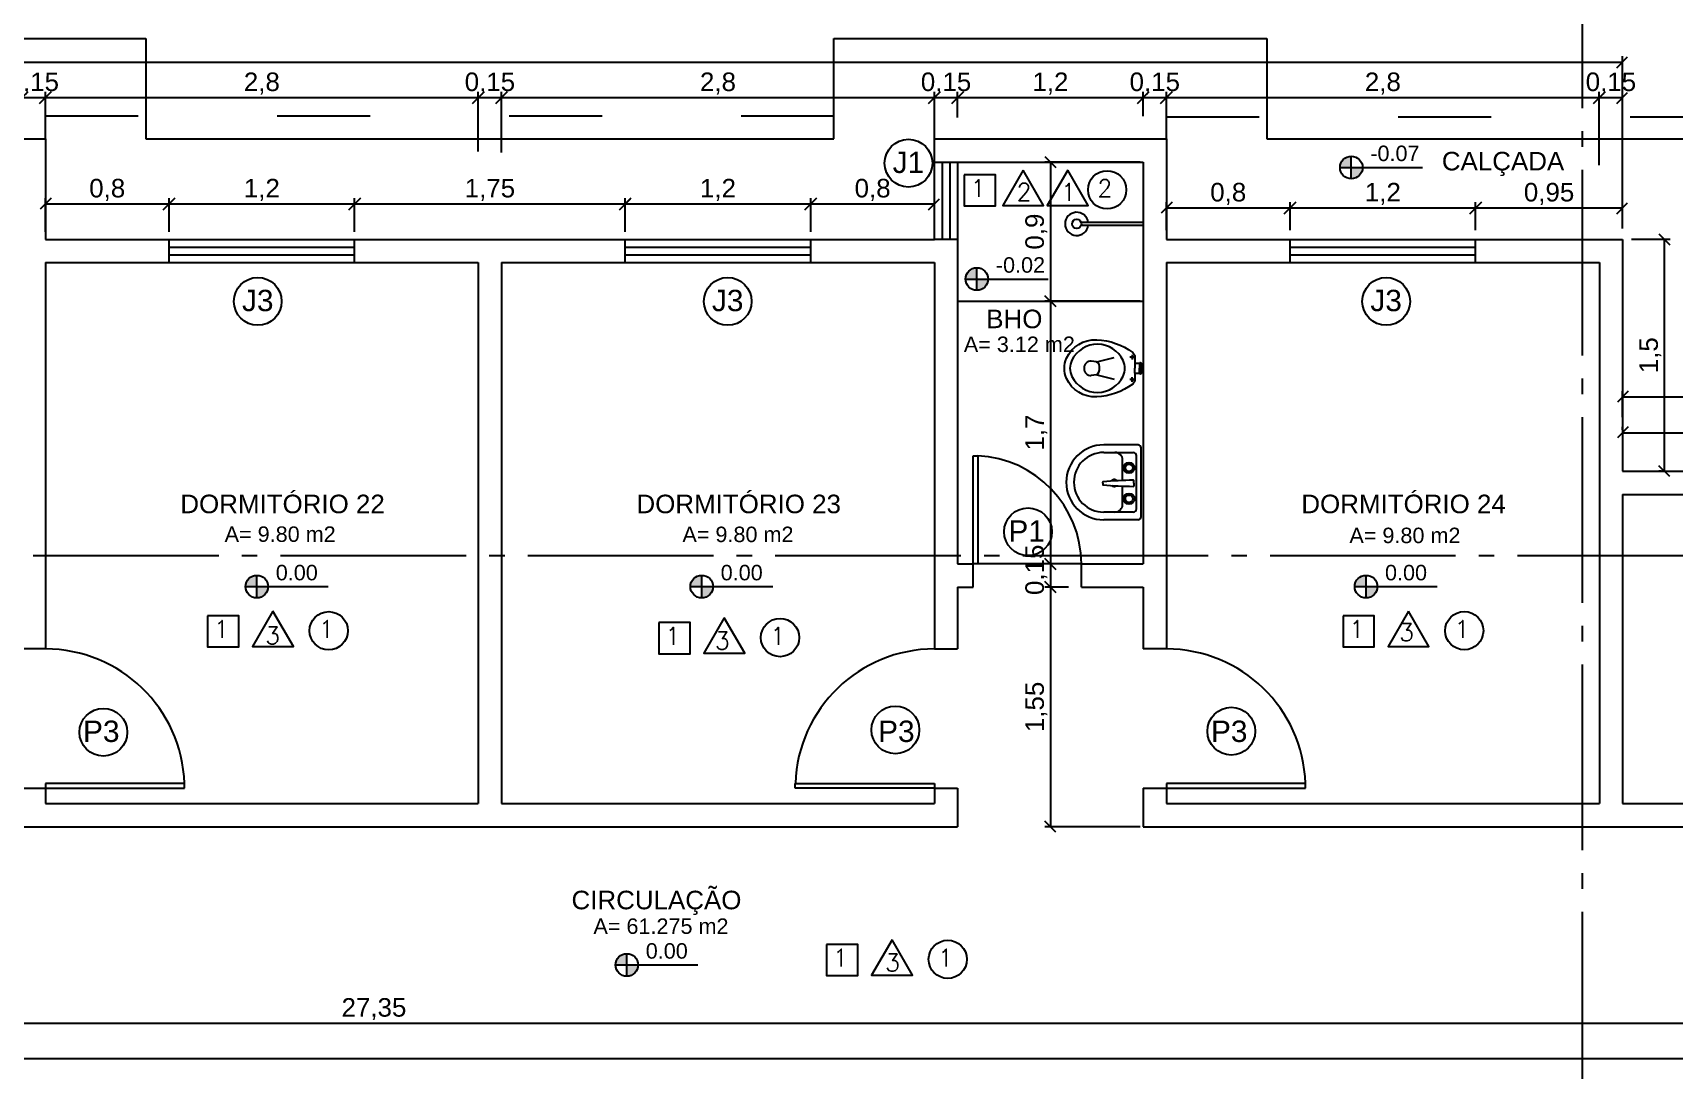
# Model space of a CAD drawing. Header units: millimetres. Extents: x 313 to 493, y 47 to 181.
# Drawn here: x 354.13 to 364.75, y 94.91 to 101.62 of the extents above; entities that cross this region are included whole.
import ezdxf

# ---------------------------------------------------------------- set-up
doc = ezdxf.new("R2010")
doc.units = ezdxf.units.MM
doc.header["$LTSCALE"] = 0.05
doc.header["$MEASUREMENT"] = 0
doc.header["$PDMODE"] = 3
doc.linetypes.add('ACAD_ISO03W100', pattern=[30, 12, -18])
doc.linetypes.add('ACAD_ISO04W100', pattern=[30, 24, -3, 0, -3])
for name, color, linetype in [('01', 1, 'Continuous'), ('02', 2, 'Continuous'), ('03', 3, 'Continuous'), ('05', 5, 'Continuous'), ('2', 2, 'Continuous'), ('A110', 2, 'Continuous'), ('A2TXT25', 2, 'Continuous'), ('BAN', 13, 'Continuous'), ('COBERTURA', 7, 'ACAD_ISO03W100'), ('CORTE', 6, 'ACAD_ISO04W100'), ('TRACEJADO', 7, 'ACAD_ISO03W100')]:
    doc.layers.add(name, color=color, linetype=linetype)
doc.styles.add('ROMANS', font='romans.shx', dxfattribs={"height": 0.15})
doc.styles.get("Standard").update_dxf_attribs({"font": 'arial.ttf'})
doc.dimstyles.new('ISO-25', dxfattribs={"dimscale": 0.04, "dimtxt": 4, "dimasz": 2.5, "dimexe": 1.25, "dimexo": 0.625, "dimtad": 1, "dimdec": 3, "dimtxsty": 'Standard', "dimblk": 'OBLIQUE', "dimcen": 2.5, "dimadec": 0, "dimazin": 0, "dimtfac": 1, "dimtdec": 3, "dimtmove": 0, "dimatfit": 3, "dimldrblk": 'OBLIQUE', "dimfxl": 1, "dimarcsym": 0})

# ---------------------------------------------------------------- blocks, each defined once
blk = doc.blocks.new('_Oblique')
at = {"layer": 'TRACEJADO', "color": 0, "lineweight": -2}
blk.add_line((-0.5, -0.5), (0.5, 0.5), dxfattribs=at)
blk = doc.blocks.new('*D25')
at = {"layer": 'BAN', "color": 0}
for p, q in [((357.961, 100.332), (357.961, 100.55)), ((359.161, 100.332), (359.161, 100.55)), ((357.961, 100.512), (359.161, 100.512))]:
    blk.add_line(p, q, dxfattribs=at)
at = {"layer": 'Defpoints', "color": 0}
for p in [(359.161, 100.512), (357.961, 100.314), (359.161, 100.314)]:
    blk.add_point(p, dxfattribs=at)
at = {"layer": 'BAN', "color": 0, "xscale": 0.075, "yscale": 0.075, "zscale": 0.075, "rotation": 180}
blk.add_blockref('_Oblique', (357.961, 100.512), dxfattribs=at)
at = {"layer": 'BAN', "color": 0, "xscale": 0.075, "yscale": 0.075, "zscale": 0.075}
blk.add_blockref('_Oblique', (359.161, 100.512), dxfattribs=at)
at = {"layer": 'BAN', "color": 0, "insert": (358.561, 100.603), "char_height": 0.12, "attachment_point": 5}
blk.add_mtext('1,2', dxfattribs=at)
blk = doc.blocks.new('*D26')
at = {"layer": 'BAN', "color": 0}
for p, q in [((359.161, 100.332), (359.161, 100.55)), ((359.961, 100.332), (359.961, 100.55)), ((359.161, 100.512), (359.961, 100.512))]:
    blk.add_line(p, q, dxfattribs=at)
at = {"layer": 'Defpoints', "color": 0}
for p in [(359.961, 100.512), (359.161, 100.314), (359.961, 100.314)]:
    blk.add_point(p, dxfattribs=at)
at = {"layer": 'BAN', "color": 0, "xscale": 0.075, "yscale": 0.075, "zscale": 0.075, "rotation": 180}
blk.add_blockref('_Oblique', (359.161, 100.512), dxfattribs=at)
at = {"layer": 'BAN', "color": 0, "xscale": 0.075, "yscale": 0.075, "zscale": 0.075}
blk.add_blockref('_Oblique', (359.961, 100.512), dxfattribs=at)
at = {"layer": 'BAN', "color": 0, "insert": (359.561, 100.603), "char_height": 0.12, "attachment_point": 5}
blk.add_mtext('0,8', dxfattribs=at)
blk = doc.blocks.new('*D27')
at = {"layer": 'BAN', "color": 0}
for p, q in [((361.461, 100.342), (361.461, 100.524)), ((361.461, 100.486), (362.261, 100.486)), ((362.261, 100.342), (362.261, 100.524))]:
    blk.add_line(p, q, dxfattribs=at)
at = {"layer": 'Defpoints', "color": 0}
for p in [(362.261, 100.486), (361.461, 100.323), (362.261, 100.323)]:
    blk.add_point(p, dxfattribs=at)
at = {"layer": 'BAN', "color": 0, "xscale": 0.075, "yscale": 0.075, "zscale": 0.075, "rotation": 180}
blk.add_blockref('_Oblique', (361.461, 100.486), dxfattribs=at)
at = {"layer": 'BAN', "color": 0, "xscale": 0.075, "yscale": 0.075, "zscale": 0.075}
blk.add_blockref('_Oblique', (362.261, 100.486), dxfattribs=at)
at = {"layer": 'BAN', "color": 0, "insert": (361.861, 100.577), "char_height": 0.12, "attachment_point": 5}
blk.add_mtext('0,8', dxfattribs=at)
blk = doc.blocks.new('*D28')
at = {"layer": 'BAN', "color": 0}
for p, q in [((362.261, 100.342), (362.261, 100.524)), ((362.261, 100.486), (363.461, 100.486)), ((363.461, 100.342), (363.461, 100.524))]:
    blk.add_line(p, q, dxfattribs=at)
at = {"layer": 'Defpoints', "color": 0}
for p in [(363.461, 100.486), (362.261, 100.323), (363.461, 100.323)]:
    blk.add_point(p, dxfattribs=at)
at = {"layer": 'BAN', "color": 0, "xscale": 0.075, "yscale": 0.075, "zscale": 0.075, "rotation": 180}
blk.add_blockref('_Oblique', (362.261, 100.486), dxfattribs=at)
at = {"layer": 'BAN', "color": 0, "xscale": 0.075, "yscale": 0.075, "zscale": 0.075}
blk.add_blockref('_Oblique', (363.461, 100.486), dxfattribs=at)
at = {"layer": 'BAN', "color": 0, "insert": (362.861, 100.577), "char_height": 0.12, "attachment_point": 5}
blk.add_mtext('1,2', dxfattribs=at)
blk = doc.blocks.new('*D29')
at = {"layer": 'BAN', "color": 0}
for p, q in [((354.211, 100.332), (354.211, 100.55)), ((355.011, 100.332), (355.011, 100.55)), ((354.211, 100.512), (355.011, 100.512))]:
    blk.add_line(p, q, dxfattribs=at)
at = {"layer": 'Defpoints', "color": 0}
for p in [(355.011, 100.512), (354.211, 100.314), (355.011, 100.314)]:
    blk.add_point(p, dxfattribs=at)
at = {"layer": 'BAN', "color": 0, "xscale": 0.075, "yscale": 0.075, "zscale": 0.075, "rotation": 180}
blk.add_blockref('_Oblique', (354.211, 100.512), dxfattribs=at)
at = {"layer": 'BAN', "color": 0, "xscale": 0.075, "yscale": 0.075, "zscale": 0.075}
blk.add_blockref('_Oblique', (355.011, 100.512), dxfattribs=at)
at = {"layer": 'BAN', "color": 0, "insert": (354.611, 100.603), "char_height": 0.12, "attachment_point": 5}
blk.add_mtext('0,8', dxfattribs=at)
blk = doc.blocks.new('*D30')
at = {"layer": 'BAN', "color": 0}
for p, q in [((355.011, 100.332), (355.011, 100.55)), ((356.211, 100.332), (356.211, 100.55)), ((355.011, 100.512), (356.211, 100.512))]:
    blk.add_line(p, q, dxfattribs=at)
at = {"layer": 'Defpoints', "color": 0}
for p in [(356.211, 100.512), (355.011, 100.314), (356.211, 100.314)]:
    blk.add_point(p, dxfattribs=at)
at = {"layer": 'BAN', "color": 0, "xscale": 0.075, "yscale": 0.075, "zscale": 0.075, "rotation": 180}
blk.add_blockref('_Oblique', (355.011, 100.512), dxfattribs=at)
at = {"layer": 'BAN', "color": 0, "xscale": 0.075, "yscale": 0.075, "zscale": 0.075}
blk.add_blockref('_Oblique', (356.211, 100.512), dxfattribs=at)
at = {"layer": 'BAN', "color": 0, "insert": (355.611, 100.603), "char_height": 0.12, "attachment_point": 5}
blk.add_mtext('1,2', dxfattribs=at)
blk = doc.blocks.new('*D31')
at = {"layer": 'BAN', "color": 0}
for p, q in [((356.211, 100.332), (356.211, 100.55)), ((357.961, 100.332), (357.961, 100.55)), ((356.211, 100.512), (357.961, 100.512))]:
    blk.add_line(p, q, dxfattribs=at)
at = {"layer": 'Defpoints', "color": 0}
for p in [(357.961, 100.512), (356.211, 100.314), (357.961, 100.314)]:
    blk.add_point(p, dxfattribs=at)
at = {"layer": 'BAN', "color": 0, "xscale": 0.075, "yscale": 0.075, "zscale": 0.075, "rotation": 180}
blk.add_blockref('_Oblique', (356.211, 100.512), dxfattribs=at)
at = {"layer": 'BAN', "color": 0, "xscale": 0.075, "yscale": 0.075, "zscale": 0.075}
blk.add_blockref('_Oblique', (357.961, 100.512), dxfattribs=at)
at = {"layer": 'BAN', "color": 0, "insert": (357.086, 100.603), "char_height": 0.12, "attachment_point": 5}
blk.add_mtext('1,75', dxfattribs=at)
blk = doc.blocks.new('*D34')
at = {"layer": 'BAN', "color": 0}
for p, q in [((363.461, 100.342), (363.461, 100.524)), ((363.461, 100.486), (364.411, 100.486)), ((364.411, 100.354), (364.411, 100.524))]:
    blk.add_line(p, q, dxfattribs=at)
at = {"layer": 'Defpoints', "color": 0}
for p in [(364.411, 100.486), (363.461, 100.323), (364.411, 100.336)]:
    blk.add_point(p, dxfattribs=at)
at = {"layer": 'BAN', "color": 0, "xscale": 0.075, "yscale": 0.075, "zscale": 0.075, "rotation": 180}
blk.add_blockref('_Oblique', (363.461, 100.486), dxfattribs=at)
at = {"layer": 'BAN', "color": 0, "xscale": 0.075, "yscale": 0.075, "zscale": 0.075}
blk.add_blockref('_Oblique', (364.411, 100.486), dxfattribs=at)
at = {"layer": 'BAN', "color": 0, "insert": (363.936, 100.577), "char_height": 0.12, "attachment_point": 5}
blk.add_mtext('0,95', dxfattribs=at)
blk = doc.blocks.new('*D35')
at = {"layer": 'BAN', "color": 0}
for p, q in [((342.511, 100.49), (342.511, 101.468)), ((342.511, 101.43), (364.411, 101.43)), ((364.411, 100.507), (364.411, 101.468))]:
    blk.add_line(p, q, dxfattribs=at)
at = {"layer": 'Defpoints', "color": 0}
for p in [(364.411, 101.43), (342.511, 100.471), (364.411, 100.488)]:
    blk.add_point(p, dxfattribs=at)
at = {"layer": 'BAN', "color": 0, "xscale": 0.075, "yscale": 0.075, "zscale": 0.075, "rotation": 180}
blk.add_blockref('_Oblique', (342.511, 101.43), dxfattribs=at)
at = {"layer": 'BAN', "color": 0, "xscale": 0.075, "yscale": 0.075, "zscale": 0.075}
blk.add_blockref('_Oblique', (364.411, 101.43), dxfattribs=at)
at = {"layer": 'BAN', "color": 0, "insert": (353.461, 101.521), "char_height": 0.12, "attachment_point": 5}
blk.add_mtext('21,9', dxfattribs=at)
blk = doc.blocks.new('*D36')
at = {"layer": 'BAN', "color": 0}
for p, q in [((364.411, 99.05), (364.411, 99.069)), ((367.061, 98.784), (367.061, 99.069)), ((364.411, 99.032), (367.061, 99.032))]:
    blk.add_line(p, q, dxfattribs=at)
at = {"layer": 'Defpoints', "color": 0}
for p in [(364.411, 99.032), (367.061, 99.032), (367.061, 98.765)]:
    blk.add_point(p, dxfattribs=at)
at = {"layer": 'BAN', "color": 0, "xscale": 0.075, "yscale": 0.075, "zscale": 0.075, "rotation": 180}
blk.add_blockref('_Oblique', (364.411, 99.032), dxfattribs=at)
at = {"layer": 'BAN', "color": 0, "xscale": 0.075, "yscale": 0.075, "zscale": 0.075}
blk.add_blockref('_Oblique', (367.061, 99.032), dxfattribs=at)
at = {"layer": 'BAN', "color": 0, "insert": (365.736, 99.122), "char_height": 0.12, "attachment_point": 5}
blk.add_mtext('2,65', dxfattribs=at)
blk = doc.blocks.new('*D37')
at = {"layer": 'BAN', "color": 0}
for p, q in [((364.411, 99.132), (364.411, 99.301)), ((364.411, 99.263), (371.661, 99.263)), ((371.661, 98.884), (371.661, 99.301))]:
    blk.add_line(p, q, dxfattribs=at)
at = {"layer": 'Defpoints', "color": 0}
for p in [(371.661, 99.263), (364.411, 99.113), (371.661, 98.865)]:
    blk.add_point(p, dxfattribs=at)
at = {"layer": 'BAN', "color": 0, "xscale": 0.075, "yscale": 0.075, "zscale": 0.075, "rotation": 180}
blk.add_blockref('_Oblique', (364.411, 99.263), dxfattribs=at)
at = {"layer": 'BAN', "color": 0, "xscale": 0.075, "yscale": 0.075, "zscale": 0.075}
blk.add_blockref('_Oblique', (371.661, 99.263), dxfattribs=at)
at = {"layer": 'BAN', "color": 0, "insert": (368.036, 99.354), "char_height": 0.12, "attachment_point": 5}
blk.add_mtext('7,25', dxfattribs=at)
blk = doc.blocks.new('*D40')
at = {"layer": 'BAN', "color": 0}
for p, q in [((342.661, 95.231), (342.661, 95.25)), ((370.011, 95.046), (370.011, 95.25)), ((342.661, 95.212), (370.011, 95.212))]:
    blk.add_line(p, q, dxfattribs=at)
at = {"layer": 'Defpoints', "color": 0}
for p in [(342.661, 95.212), (370.011, 95.212), (370.011, 95.027)]:
    blk.add_point(p, dxfattribs=at)
at = {"layer": 'BAN', "color": 0, "xscale": 0.075, "yscale": 0.075, "zscale": 0.075, "rotation": 180}
blk.add_blockref('_Oblique', (342.661, 95.212), dxfattribs=at)
at = {"layer": 'BAN', "color": 0, "xscale": 0.075, "yscale": 0.075, "zscale": 0.075}
blk.add_blockref('_Oblique', (370.011, 95.212), dxfattribs=at)
at = {"layer": 'BAN', "color": 0, "insert": (356.336, 95.303), "char_height": 0.12, "attachment_point": 5}
blk.add_mtext('27,35', dxfattribs=at)
blk = doc.blocks.new('*D85')
at = {"layer": 'BAN', "color": 0}
for p, q in [((364.47, 100.283), (364.72, 100.283)), ((364.682, 98.783), (364.682, 100.283)), ((364.663, 98.783), (364.645, 98.783))]:
    blk.add_line(p, q, dxfattribs=at)
at = {"layer": 'Defpoints', "color": 0}
for p in [(364.452, 100.283), (364.682, 100.283), (364.682, 98.783)]:
    blk.add_point(p, dxfattribs=at)
at = {"layer": 'BAN', "color": 0, "xscale": 0.075, "yscale": 0.075, "zscale": 0.075}
for p, rotation in [((364.682, 100.283), 90), ((364.682, 98.783), 270)]:
    blk.add_blockref('_Oblique', p, dxfattribs=dict(at, rotation=rotation))
at = {"layer": 'BAN', "color": 0, "insert": (364.591, 99.533), "char_height": 0.12, "attachment_point": 5, "rotation": 90}
blk.add_mtext('1,5', dxfattribs=at)
blk = doc.blocks.new('*D166')
at = {"layer": 'BAN', "color": 0}
for p, q in [((357.161, 100.844), (357.161, 101.238)), ((357.161, 101.2), (359.961, 101.2)), ((359.961, 101.072), (359.961, 101.238))]:
    blk.add_line(p, q, dxfattribs=at)
at = {"layer": 'Defpoints', "color": 0}
for p in [(359.961, 101.2), (359.961, 101.053), (357.161, 100.826)]:
    blk.add_point(p, dxfattribs=at)
at = {"layer": 'BAN', "color": 0, "xscale": 0.075, "yscale": 0.075, "zscale": 0.075, "rotation": 180}
blk.add_blockref('_Oblique', (357.161, 101.2), dxfattribs=at)
at = {"layer": 'BAN', "color": 0, "xscale": 0.075, "yscale": 0.075, "zscale": 0.075}
blk.add_blockref('_Oblique', (359.961, 101.2), dxfattribs=at)
at = {"layer": 'BAN', "color": 0, "insert": (358.561, 101.291), "char_height": 0.12, "attachment_point": 5}
blk.add_mtext('2,8', dxfattribs=at)
blk = doc.blocks.new('*D171')
at = {"layer": 'BAN', "color": 0}
for p, q in [((357.011, 100.852), (357.011, 101.238)), ((357.011, 101.2), (357.161, 101.2)), ((357.161, 100.844), (357.161, 101.238))]:
    blk.add_line(p, q, dxfattribs=at)
at = {"layer": 'Defpoints', "color": 0}
for p in [(357.161, 101.2), (357.011, 100.833), (357.161, 100.826)]:
    blk.add_point(p, dxfattribs=at)
at = {"layer": 'BAN', "color": 0, "xscale": 0.075, "yscale": 0.075, "zscale": 0.075, "rotation": 180}
blk.add_blockref('_Oblique', (357.011, 101.2), dxfattribs=at)
at = {"layer": 'BAN', "color": 0, "xscale": 0.075, "yscale": 0.075, "zscale": 0.075}
blk.add_blockref('_Oblique', (357.161, 101.2), dxfattribs=at)
at = {"layer": 'BAN', "color": 0, "insert": (357.086, 101.291), "char_height": 0.12, "attachment_point": 5}
blk.add_mtext('0,15', dxfattribs=at)
blk = doc.blocks.new('*D172')
at = {"layer": 'BAN', "color": 0}
for p, q in [((354.061, 101.078), (354.061, 101.238)), ((354.061, 101.2), (354.211, 101.2)), ((354.211, 101.078), (354.211, 101.238))]:
    blk.add_line(p, q, dxfattribs=at)
at = {"layer": 'Defpoints', "color": 0}
for p in [(354.211, 101.2), (354.061, 101.059), (354.211, 101.059)]:
    blk.add_point(p, dxfattribs=at)
at = {"layer": 'BAN', "color": 0, "xscale": 0.075, "yscale": 0.075, "zscale": 0.075, "rotation": 180}
blk.add_blockref('_Oblique', (354.061, 101.2), dxfattribs=at)
at = {"layer": 'BAN', "color": 0, "xscale": 0.075, "yscale": 0.075, "zscale": 0.075}
blk.add_blockref('_Oblique', (354.211, 101.2), dxfattribs=at)
at = {"layer": 'BAN', "color": 0, "insert": (354.136, 101.291), "char_height": 0.12, "attachment_point": 5}
blk.add_mtext('0,15', dxfattribs=at)
blk = doc.blocks.new('*D173')
at = {"layer": 'BAN', "color": 0}
for p, q in [((354.211, 101.078), (354.211, 101.238)), ((354.211, 101.2), (357.011, 101.2)), ((357.011, 100.852), (357.011, 101.238))]:
    blk.add_line(p, q, dxfattribs=at)
at = {"layer": 'Defpoints', "color": 0}
for p in [(357.011, 101.2), (354.211, 101.059), (357.011, 100.833)]:
    blk.add_point(p, dxfattribs=at)
at = {"layer": 'BAN', "color": 0, "xscale": 0.075, "yscale": 0.075, "zscale": 0.075, "rotation": 180}
blk.add_blockref('_Oblique', (354.211, 101.2), dxfattribs=at)
at = {"layer": 'BAN', "color": 0, "xscale": 0.075, "yscale": 0.075, "zscale": 0.075}
blk.add_blockref('_Oblique', (357.011, 101.2), dxfattribs=at)
at = {"layer": 'BAN', "color": 0, "insert": (355.611, 101.291), "char_height": 0.12, "attachment_point": 5}
blk.add_mtext('2,8', dxfattribs=at)
blk = doc.blocks.new('*D174')
at = {"layer": 'BAN', "color": 0}
for p, q in [((361.461, 101.076), (361.461, 101.238)), ((361.461, 101.2), (364.261, 101.2)), ((364.261, 100.762), (364.261, 101.238))]:
    blk.add_line(p, q, dxfattribs=at)
at = {"layer": 'Defpoints', "color": 0}
for p in [(364.261, 101.2), (361.461, 101.057), (364.261, 100.743)]:
    blk.add_point(p, dxfattribs=at)
at = {"layer": 'BAN', "color": 0, "xscale": 0.075, "yscale": 0.075, "zscale": 0.075, "rotation": 180}
blk.add_blockref('_Oblique', (361.461, 101.2), dxfattribs=at)
at = {"layer": 'BAN', "color": 0, "xscale": 0.075, "yscale": 0.075, "zscale": 0.075}
blk.add_blockref('_Oblique', (364.261, 101.2), dxfattribs=at)
at = {"layer": 'BAN', "color": 0, "insert": (362.861, 101.291), "char_height": 0.12, "attachment_point": 5}
blk.add_mtext('2,8', dxfattribs=at)
blk = doc.blocks.new('*D175')
at = {"layer": 'BAN', "color": 0}
for p, q in [((359.961, 101.072), (359.961, 101.238)), ((359.961, 101.2), (360.111, 101.2)), ((360.111, 101.072), (360.111, 101.238))]:
    blk.add_line(p, q, dxfattribs=at)
at = {"layer": 'Defpoints', "color": 0}
for p in [(360.111, 101.2), (359.961, 101.053), (360.111, 101.053)]:
    blk.add_point(p, dxfattribs=at)
at = {"layer": 'BAN', "color": 0, "xscale": 0.075, "yscale": 0.075, "zscale": 0.075, "rotation": 180}
blk.add_blockref('_Oblique', (359.961, 101.2), dxfattribs=at)
at = {"layer": 'BAN', "color": 0, "xscale": 0.075, "yscale": 0.075, "zscale": 0.075}
blk.add_blockref('_Oblique', (360.111, 101.2), dxfattribs=at)
at = {"layer": 'BAN', "color": 0, "insert": (360.036, 101.291), "char_height": 0.12, "attachment_point": 5}
blk.add_mtext('0,15', dxfattribs=at)
blk = doc.blocks.new('*D176')
at = {"layer": 'BAN', "color": 0}
for p, q in [((360.111, 101.072), (360.111, 101.238)), ((360.111, 101.2), (361.311, 101.2)), ((361.311, 101.08), (361.311, 101.238))]:
    blk.add_line(p, q, dxfattribs=at)
at = {"layer": 'Defpoints', "color": 0}
for p in [(361.311, 101.2), (361.311, 101.061), (360.111, 101.053)]:
    blk.add_point(p, dxfattribs=at)
at = {"layer": 'BAN', "color": 0, "xscale": 0.075, "yscale": 0.075, "zscale": 0.075, "rotation": 180}
blk.add_blockref('_Oblique', (360.111, 101.2), dxfattribs=at)
at = {"layer": 'BAN', "color": 0, "xscale": 0.075, "yscale": 0.075, "zscale": 0.075}
blk.add_blockref('_Oblique', (361.311, 101.2), dxfattribs=at)
at = {"layer": 'BAN', "color": 0, "insert": (360.711, 101.291), "char_height": 0.12, "attachment_point": 5}
blk.add_mtext('1,2', dxfattribs=at)
blk = doc.blocks.new('*D177')
at = {"layer": 'BAN', "color": 0}
for p, q in [((361.311, 101.08), (361.311, 101.238)), ((361.311, 101.2), (361.461, 101.2)), ((361.461, 101.076), (361.461, 101.238))]:
    blk.add_line(p, q, dxfattribs=at)
at = {"layer": 'Defpoints', "color": 0}
for p in [(361.461, 101.2), (361.311, 101.061), (361.461, 101.057)]:
    blk.add_point(p, dxfattribs=at)
at = {"layer": 'BAN', "color": 0, "xscale": 0.075, "yscale": 0.075, "zscale": 0.075, "rotation": 180}
blk.add_blockref('_Oblique', (361.311, 101.2), dxfattribs=at)
at = {"layer": 'BAN', "color": 0, "xscale": 0.075, "yscale": 0.075, "zscale": 0.075}
blk.add_blockref('_Oblique', (361.461, 101.2), dxfattribs=at)
at = {"layer": 'BAN', "color": 0, "insert": (361.386, 101.291), "char_height": 0.12, "attachment_point": 5}
blk.add_mtext('0,15', dxfattribs=at)
blk = doc.blocks.new('*D178')
at = {"layer": 'BAN', "color": 0}
for p, q in [((364.261, 100.762), (364.261, 101.238)), ((364.261, 101.2), (364.411, 101.2)), ((364.411, 100.754), (364.411, 101.238))]:
    blk.add_line(p, q, dxfattribs=at)
at = {"layer": 'Defpoints', "color": 0}
for p in [(364.411, 101.2), (364.261, 100.743), (364.411, 100.736)]:
    blk.add_point(p, dxfattribs=at)
at = {"layer": 'BAN', "color": 0, "xscale": 0.075, "yscale": 0.075, "zscale": 0.075, "rotation": 180}
blk.add_blockref('_Oblique', (364.261, 101.2), dxfattribs=at)
at = {"layer": 'BAN', "color": 0, "xscale": 0.075, "yscale": 0.075, "zscale": 0.075}
blk.add_blockref('_Oblique', (364.411, 101.2), dxfattribs=at)
at = {"layer": 'BAN', "color": 0, "insert": (364.336, 101.291), "char_height": 0.12, "attachment_point": 5}
blk.add_mtext('0,15', dxfattribs=at)
blk = doc.blocks.new('*D207')
at = {"layer": 'BAN', "color": 0}
for p, q in [((360.828, 98.033), (360.674, 98.033)), ((360.711, 98.033), (360.711, 96.483)), ((361.292, 96.483), (360.674, 96.483))]:
    blk.add_line(p, q, dxfattribs=at)
at = {"layer": 'Defpoints', "color": 0}
for p in [(360.847, 98.033), (360.711, 96.483), (361.311, 96.483)]:
    blk.add_point(p, dxfattribs=at)
at = {"layer": 'BAN', "color": 0, "xscale": 0.075, "yscale": 0.075, "zscale": 0.075}
for p, rotation in [((360.711, 98.033), 90), ((360.711, 96.483), 270)]:
    blk.add_blockref('_Oblique', p, dxfattribs=dict(at, rotation=rotation))
at = {"layer": 'BAN', "color": 0, "insert": (360.62, 97.258), "char_height": 0.12, "attachment_point": 5, "rotation": 90}
blk.add_mtext('1,55', dxfattribs=at)
blk = doc.blocks.new('*D206')
at = {"layer": 'BAN', "color": 0}
for p, q in [((360.832, 98.183), (360.674, 98.183)), ((360.711, 98.183), (360.711, 98.033)), ((360.828, 98.033), (360.674, 98.033))]:
    blk.add_line(p, q, dxfattribs=at)
at = {"layer": 'Defpoints', "color": 0}
for p in [(360.85, 98.183), (360.711, 98.033), (360.847, 98.033)]:
    blk.add_point(p, dxfattribs=at)
at = {"layer": 'BAN', "color": 0, "xscale": 0.075, "yscale": 0.075, "zscale": 0.075}
for p, rotation in [((360.711, 98.183), 90), ((360.711, 98.033), 270)]:
    blk.add_blockref('_Oblique', p, dxfattribs=dict(at, rotation=rotation))
at = {"layer": 'BAN', "color": 0, "insert": (360.62, 98.145), "char_height": 0.12, "attachment_point": 5, "rotation": 90}
blk.add_mtext('0,15', dxfattribs=at)
blk = doc.blocks.new('*D205')
at = {"layer": 'BAN', "color": 0}
for p, q in [((360.692, 99.883), (360.674, 99.883)), ((360.711, 99.883), (360.711, 98.183)), ((360.832, 98.183), (360.674, 98.183))]:
    blk.add_line(p, q, dxfattribs=at)
at = {"layer": 'Defpoints', "color": 0}
for p in [(360.711, 99.883), (360.711, 98.183), (360.85, 98.183)]:
    blk.add_point(p, dxfattribs=at)
at = {"layer": 'BAN', "color": 0, "xscale": 0.075, "yscale": 0.075, "zscale": 0.075}
for p, rotation in [((360.711, 99.883), 90), ((360.711, 98.183), 270)]:
    blk.add_blockref('_Oblique', p, dxfattribs=dict(at, rotation=rotation))
at = {"layer": 'BAN', "color": 0, "insert": (360.62, 99.033), "char_height": 0.12, "attachment_point": 5, "rotation": 90}
blk.add_mtext('1,7', dxfattribs=at)
blk = doc.blocks.new('*D204')
at = {"layer": 'BAN', "color": 0}
for p, q in [((361.292, 100.783), (360.674, 100.783)), ((360.711, 100.783), (360.711, 99.883)), ((361.292, 99.883), (360.674, 99.883))]:
    blk.add_line(p, q, dxfattribs=at)
at = {"layer": 'Defpoints', "color": 0}
for p in [(361.311, 100.783), (360.711, 99.883), (361.311, 99.883)]:
    blk.add_point(p, dxfattribs=at)
at = {"layer": 'BAN', "color": 0, "xscale": 0.075, "yscale": 0.075, "zscale": 0.075}
for p, rotation in [((360.711, 100.783), 90), ((360.711, 99.883), 270)]:
    blk.add_blockref('_Oblique', p, dxfattribs=dict(at, rotation=rotation))
at = {"layer": 'BAN', "color": 0, "insert": (360.62, 100.333), "char_height": 0.12, "attachment_point": 5, "rotation": 90}
blk.add_mtext('0,9', dxfattribs=at)

msp = doc.modelspace()

# ---------------------------------------------------------------- hatches: boundary and pattern name
at = {"layer": '01'}
h = msp.add_hatch(color=256, dxfattribs=at)
h.paths.add_polyline_path([(362.657, 100.7482), (362.657, 100.8212, 0.4142136), (362.584, 100.7482)])
h.paths.add_polyline_path([(362.73, 100.7482), (362.657, 100.7482), (362.657, 100.6752, 0.4142136)])
h = msp.add_hatch(color=256, dxfattribs=at)
h.paths.add_polyline_path([(360.2354, 100.0262), (360.2354, 100.0992, 0.4142136), (360.1624, 100.0262)])
h.paths.add_polyline_path([(360.3084, 100.0262), (360.2354, 100.0262), (360.2354, 99.9532, 0.4142136)])
h = msp.add_hatch(color=256, dxfattribs=at)
h.paths.add_polyline_path([(355.5784, 98.0361), (355.5784, 98.1091, 0.4142136), (355.5054, 98.0361)])
h.paths.add_polyline_path([(355.6513, 98.0361), (355.5784, 98.0361), (355.5784, 97.9631, 0.4142136)])
h = msp.add_hatch(color=256, dxfattribs=at)
h.paths.add_polyline_path([(358.4559, 98.0361), (358.4559, 98.1091, 0.4142136), (358.3829, 98.0361)])
h.paths.add_polyline_path([(358.5288, 98.0361), (358.4559, 98.0361), (358.4559, 97.9631, 0.4142136)])
h = msp.add_hatch(color=256, dxfattribs=at)
h.paths.add_polyline_path([(362.7522, 98.0361), (362.7522, 98.1091, 0.4142136), (362.6792, 98.0361)])
h.paths.add_polyline_path([(362.8252, 98.0361), (362.7522, 98.0361), (362.7522, 97.9631, 0.4142136)])
h = msp.add_hatch(color=256, dxfattribs=at)
h.paths.add_polyline_path([(357.971, 95.5885), (357.971, 95.6615, 0.4142136), (357.898, 95.5885)])
h.paths.add_polyline_path([(358.044, 95.5885), (357.971, 95.5885), (357.971, 95.5155, 0.4142136)])

# ---------------------------------------------------------------- linework, layer by layer
for p, q in [((362.584, 100.7482), (363.1175, 100.7482)), ((362.657, 100.6752), (362.657, 100.8212)), ((360.1624, 100.0262), (360.6959, 100.0262)), ((360.2354, 99.9532), (360.2354, 100.0992)), ((355.5784, 97.9631), (355.5784, 98.1091)), ((358.4559, 97.9631), (358.4559, 98.1091)), ((360.9111, 98.1829), (360.2111, 98.1829)), ((362.7522, 97.9631), (362.7522, 98.1091)), ((355.5054, 98.0361), (356.0389, 98.0361)), ((358.3829, 98.0361), (358.9164, 98.0361)), ((362.6792, 98.0361), (363.2127, 98.0361)), ((357.971, 95.5155), (357.971, 95.6615)), ((357.898, 95.5885), (358.4315, 95.5885))]:
    msp.add_line(p, q, dxfattribs=at)
for centre in [(362.657, 100.7482), (360.2354, 100.0262), (355.5784, 98.0361), (358.4559, 98.0361), (362.7522, 98.0361), (357.971, 95.5885)]:
    msp.add_circle(centre, 0.073, dxfattribs=at)
at = {"layer": '02'}
for p, q in [((352.0611, 101.5829), (354.8611, 101.5829)), ((354.8611, 101.5829), (354.8611, 100.9329)), ((359.3111, 101.5829), (362.1111, 101.5829)), ((359.3111, 100.9329), (359.3111, 101.5829)), ((362.1111, 101.5829), (362.1111, 100.9329)), ((354.8611, 100.9329), (359.3111, 100.9329)), ((362.1111, 100.9329), (365.0611, 100.9329)), ((360.0111, 100.7829), (360.0111, 100.2829)), ((360.0611, 100.7829), (360.0611, 100.2829)), ((361.3111, 100.3929), (360.9094, 100.3929)), ((361.3111, 100.3729), (360.9094, 100.3729)), ((355.0111, 100.2329), (356.2111, 100.2329)), ((357.9611, 100.2829), (359.1611, 100.2829)), ((357.9611, 100.2329), (359.1611, 100.2329)), ((362.2611, 100.2329), (363.4611, 100.2329)), ((355.0111, 100.1829), (356.2111, 100.1829)), ((357.9611, 100.1829), (359.1611, 100.1829)), ((357.9611, 100.1329), (359.1611, 100.1329)), ((362.2611, 100.1829), (363.4611, 100.1829)), ((360.1111, 99.8829), (361.3111, 99.8829)), ((360.2411, 98.1829), (360.2111, 98.1829)), ((354.2111, 96.7629), (354.2111, 96.7329)), ((354.2111, 96.7629), (354.2111, 96.7329)), ((359.9611, 96.7629), (359.9611, 96.7329)), ((361.4611, 96.7629), (361.4611, 96.7329)), ((361.4611, 96.7629), (361.4611, 96.7329))]:
    msp.add_line(p, q, dxfattribs=at)
at = {"layer": '02', "linetype": 'Continuous'}
for centre in [(359.793, 100.7756), (355.5848, 99.8818), (358.6242, 99.8818), (362.8824, 99.8818), (360.5661, 98.3912), (354.586, 97.0943), (359.7081, 97.1091), (361.881, 97.1009)]:
    msp.add_circle(centre, 0.1544, dxfattribs=at)
at = {"layer": '02'}
msp.add_circle((360.8811, 100.3829), 0.03, dxfattribs=at)
msp.add_arc((360.8811, 100.3829), 0.075, 7.66226, 352.33774, dxfattribs=at)
at = {"layer": '02', "linetype": 'Continuous'}
for centre, radius, start, end in [((360.2111, 98.1829), 0.7, 0, 87.54371), ((359.9611, 96.7329), 0.9, 90, 178.08979), ((361.4611, 96.7329), 0.9, 1.91021, 90)]:
    msp.add_arc(centre, radius, start, end, dxfattribs=at)
at = {"layer": '05'}
for p, q in [((352.7111, 100.9329), (354.2111, 100.9329)), ((354.2111, 100.9329), (354.2111, 100.2829)), ((359.9611, 100.2829), (359.9611, 100.9329)), ((359.9611, 100.9329), (361.4611, 100.9329)), ((361.4611, 100.9329), (361.4611, 100.2829)), ((359.9611, 100.7829), (360.1111, 100.7829)), ((360.1111, 100.7829), (360.1111, 98.1829)), ((360.1111, 100.7829), (361.3111, 100.7829)), ((361.3111, 100.7829), (361.3111, 98.1829)), ((354.2111, 100.2829), (355.0111, 100.2829)), ((355.0111, 100.1329), (355.0111, 100.2829)), ((356.2111, 100.1329), (356.2111, 100.2829)), ((356.2111, 100.2829), (357.1611, 100.2829)), ((357.0111, 100.2829), (357.9611, 100.2829)), ((357.9611, 100.1329), (357.9611, 100.2829)), ((359.1611, 100.2829), (359.9611, 100.2829)), ((359.1611, 100.1329), (359.1611, 100.2829)), ((360.1111, 100.2829), (359.9611, 100.2829)), ((361.4611, 100.2829), (362.2611, 100.2829)), ((362.2611, 100.1329), (362.2611, 100.2829)), ((363.4611, 100.1329), (363.4611, 100.2829)), ((363.4611, 100.2829), (364.4111, 100.2829)), ((364.4111, 100.2829), (364.4111, 98.7829)), ((364.4111, 100.2829), (364.4111, 98.7829)), ((354.2111, 100.1329), (355.0111, 100.1329)), ((354.2111, 100.1329), (354.2111, 97.6329)), ((356.2111, 100.1329), (357.0111, 100.1329)), ((357.0111, 100.1329), (357.0111, 96.6329)), ((357.1611, 100.1329), (357.9611, 100.1329)), ((357.1611, 100.1329), (357.1611, 96.6329)), ((359.1611, 100.1329), (359.9611, 100.1329)), ((359.9611, 100.1329), (359.9611, 97.6329)), ((361.4611, 100.1329), (362.2611, 100.1329)), ((361.4611, 100.1329), (361.4611, 97.6329)), ((363.4611, 100.1329), (364.2611, 100.1329)), ((364.2611, 100.1329), (364.2611, 96.6329)), ((364.4111, 98.7829), (369.8611, 98.7829)), ((364.4111, 98.7829), (371.6611, 98.7829)), ((364.4111, 98.6329), (367.0611, 98.6329)), ((364.4111, 98.6329), (364.4111, 96.6329)), ((360.1111, 98.1829), (360.2111, 98.1829)), ((360.2111, 98.0329), (360.2111, 98.1829)), ((360.9111, 98.0329), (360.9111, 98.1829)), ((360.9111, 98.1829), (361.3111, 98.1829)), ((360.1111, 98.0329), (360.2111, 98.0329)), ((360.1111, 98.0329), (360.1111, 97.6329)), ((360.9111, 98.0329), (361.3111, 98.0329)), ((361.3111, 98.0329), (361.3111, 97.6329)), ((354.2111, 97.6329), (354.0611, 97.6329)), ((359.9611, 97.6329), (360.1111, 97.6329)), ((361.4611, 97.6329), (361.3111, 97.6329)), ((354.0611, 96.7329), (354.2111, 96.7329)), ((354.2111, 96.7329), (354.2111, 96.6329)), ((359.9611, 96.7329), (359.9611, 96.6329)), ((359.9611, 96.7329), (360.1111, 96.7329)), ((360.1111, 96.7329), (360.1111, 96.4829)), ((361.3111, 96.7329), (361.3111, 96.4829)), ((361.3111, 96.7329), (361.4611, 96.7329)), ((361.4611, 96.7329), (361.4611, 96.6329)), ((354.2111, 96.6329), (357.0111, 96.6329)), ((357.1611, 96.6329), (359.9611, 96.6329)), ((361.4611, 96.6329), (364.2611, 96.6329)), ((364.4111, 96.6329), (366.1611, 96.6329)), ((354.0611, 96.4829), (354.2111, 96.4829)), ((354.1611, 96.4829), (357.1611, 96.4829)), ((357.1611, 96.4829), (360.1111, 96.4829)), ((361.3111, 96.4829), (361.4611, 96.4829)), ((361.4111, 96.4829), (366.1611, 96.4829)), ((354.0611, 94.9829), (354.2111, 94.9829)), ((354.1611, 94.9829), (357.1611, 94.9829)), ((357.1611, 94.9829), (370.0111, 94.9829))]:
    msp.add_line(p, q, dxfattribs=at)
at = {"layer": '2'}
for p, q in [((355.0111, 100.2829), (356.2111, 100.2829)), ((362.2611, 100.2829), (363.4611, 100.2829)), ((355.0111, 100.1329), (356.2111, 100.1329)), ((362.2611, 100.1329), (363.4611, 100.1329)), ((361.0083, 99.4915), (360.9752, 99.4941)), ((361.0115, 99.4897), (361.1233, 99.519)), ((361.2558, 99.521), (361.225, 99.521)), ((361.2404, 99.5364), (361.2404, 99.5056)), ((361.2573, 99.4802), (361.2573, 99.4485)), ((361.2861, 99.4802), (361.2861, 99.4485)), ((361.0083, 99.4053), (360.9752, 99.4028)), ((361.0112, 99.4073), (361.1233, 99.378)), ((361.2558, 99.3759), (361.225, 99.3759)), ((361.2404, 99.3606), (361.2404, 99.3913)), ((361.2573, 99.4167), (361.2573, 99.4485)), ((361.2861, 99.4167), (361.2861, 99.4485)), ((361.2781, 98.9536), (361.0556, 98.9536)), ((360.2111, 98.8829), (360.2411, 98.8829)), ((360.2111, 98.1829), (360.2111, 98.8829)), ((360.2411, 98.8829), (360.2411, 98.1829)), ((361.0556, 98.9042), (361.1281, 98.9042)), ((361.1281, 98.9042), (361.2469, 98.9042)), ((361.1781, 98.7227), (361.1781, 98.8542)), ((361.2669, 98.5386), (361.2669, 98.8842)), ((361.2981, 98.4886), (361.2981, 98.9336)), ((361.2497, 98.7047), (361.2497, 98.7226)), ((361.0497, 98.7047), (361.0497, 98.7128)), ((361.0497, 98.7047), (361.0497, 98.6965)), ((361.1781, 98.5686), (361.1781, 98.6866)), ((361.2497, 98.7047), (361.2497, 98.6867)), ((361.2469, 98.5186), (361.0556, 98.5186)), ((361.2781, 98.4686), (361.0556, 98.4686)), ((355.1111, 96.7629), (354.2111, 96.7629)), ((354.2111, 96.7329), (355.1111, 96.7329)), ((355.1111, 96.7329), (355.1111, 96.7629)), ((359.0611, 96.7629), (359.9611, 96.7629)), ((359.0611, 96.7329), (359.0611, 96.7629)), ((359.9611, 96.7329), (359.0611, 96.7329)), ((362.3611, 96.7629), (361.4611, 96.7629)), ((361.4611, 96.7329), (362.3611, 96.7329)), ((362.3611, 96.7329), (362.3611, 96.7629))]:
    msp.add_line(p, q, dxfattribs=at)
msp.add_lwpolyline([(361.2863, 99.4818, -0.8688521), (361.2974, 99.4802), (361.2974, 99.4485), (361.2974, 99.4167, -0.868852), (361.2863, 99.4151), (361.2576, 99.4151), (361.2576, 99.3747, -0.2376311), (361.243, 99.3459, -0.148029), (361.0104, 99.2636, -0.3101595), (360.8152, 99.3833, -0.2164601), (360.8152, 99.5136, -0.30817), (361.0104, 99.6333, -0.152934), (361.243, 99.551, -0.2376342), (361.2576, 99.5222), (361.2576, 99.4818), (361.2863, 99.4818)], format="xyb", dxfattribs=at)
for centre, radius in [((361.2404, 99.521), 0.00512), ((361.2404, 99.3759), 0.00512), ((361.2197, 98.8047), 0.035), ((361.2197, 98.8047), 0.025), ((361.2197, 98.8047), 0.024), ((361.2197, 98.6047), 0.035), ((361.2197, 98.6047), 0.025), ((361.2197, 98.6047), 0.024)]:
    msp.add_circle(centre, radius, dxfattribs=at)
for centre, radius, start, end in [((361.015, 99.4213), 0.1833, 24.88174, 153.93377), ((360.952, 99.4485), 0.1148, 152.27758, 207.72242), ((360.9704, 99.4532), 0.0411, 83.38385, 186.61615), ((360.9906, 99.457), 0.0388, 347.22588, 62.84653), ((361.075, 99.4485), 0.1175, 334.82339, 25.17661), ((361.015, 99.4757), 0.1833, 206.09832, 335.08617), ((360.9705, 99.4438), 0.0412, 173.55086, 276.44914), ((360.9825, 99.4436), 0.0462, 304.01379, 6.04102), ((361.0556, 98.7111), 0.2425, 90, 270), ((361.2781, 98.9336), 0.02, 0, 90), ((361.0556, 98.7111), 0.193, 90, 270), ((361.1281, 98.8542), 0.05, 0, 90), ((361.2469, 98.8842), 0.02, 0, 90), ((361.2919, 95.8753), 2.8497, 90.88971, 94.83899), ((361.1227, 98.7061), 0.0225, 41.22337, 145.61809), ((361.2477, 98.7226), 0.002, 0, 90.88971), ((361.0517, 98.7128), 0.002, 94.83899, 180), ((361.0517, 98.6965), 0.002, 180, 265.16101), ((361.2919, 101.534), 2.8497, 265.16101, 269.11029), ((361.1227, 98.7061), 0.0225, 224.22519, 308.92653), ((361.2477, 98.6867), 0.002, 269.11029, 0), ((361.1281, 98.5686), 0.05, 270, 0), ((361.2469, 98.5386), 0.02, 270, 0), ((361.2781, 98.4886), 0.02, 270, 0), ((354.2111, 96.7329), 0.9, 1.91021, 90)]:
    msp.add_arc(centre, radius, start, end, dxfattribs=at)
at = {"layer": 'A110'}
for points in [[(360.1541, 100.6999), (360.1541, 100.4987), (360.3553, 100.4987), (360.3553, 100.6999)], [(360.5347, 100.7301), (360.4026, 100.5013), (360.6668, 100.5013)], [(360.8226, 100.7301), (360.6905, 100.5013), (360.9547, 100.5013)], [(355.683, 97.8774), (355.5508, 97.6486), (355.8151, 97.6486)], [(363.0267, 97.8779), (362.8946, 97.649), (363.1588, 97.649)], [(355.2602, 97.8472), (355.2602, 97.646), (355.4614, 97.646), (355.4614, 97.8472)], [(358.1791, 97.8033), (358.1791, 97.6021), (358.3803, 97.6021), (358.3803, 97.8033)], [(358.6019, 97.8335), (358.4698, 97.6047), (358.734, 97.6047)], [(362.604, 97.8476), (362.604, 97.6464), (362.8051, 97.6464), (362.8051, 97.8476)], [(359.6866, 95.7518), (359.5545, 95.523), (359.8187, 95.523)], [(359.2639, 95.7216), (359.2639, 95.5204), (359.4651, 95.5204), (359.4651, 95.7216)]]:
    msp.add_lwpolyline(points, close=True, dxfattribs=at)
for centre in [(361.0779, 100.6033), (356.0436, 97.7506), (363.3873, 97.751), (358.9625, 97.7067), (360.0473, 95.625)]:
    msp.add_circle(centre, 0.1237, dxfattribs=at)
at = {"layer": 'COBERTURA'}
for p, q in [((354.2111, 100.9329), (354.2111, 101.0829)), ((354.2111, 101.0829), (359.9611, 101.0829)), ((359.9611, 100.9329), (359.9611, 101.0829)), ((361.4611, 100.9329), (361.4611, 101.0758)), ((361.4611, 101.0758), (372.4611, 101.0758))]:
    msp.add_line(p, q, dxfattribs=at)
at = {"layer": 'CORTE'}
for p, q in [((364.1499, 102.3317), (364.1499, 87.689)), ((339.7318, 98.2377), (373.8692, 98.2377))]:
    msp.add_line(p, q, dxfattribs=at)

# ---------------------------------------------------------------- texts
at = {"layer": '01', "char_height": 0.1, "attachment_point": 1}
for s, insert in [('-0.07', (362.7797, 100.8892)), ('-0.02', (360.3581, 100.1672)), ('A= 3.12 m2', (360.151, 99.6541)), ('A= 9.80 m2', (355.3704, 98.4257)), ('A= 9.80 m2', (358.3311, 98.4242)), ('A= 9.80 m2', (362.6447, 98.4176)), ('0.00', (355.701, 98.177)), ('0.00', (358.5785, 98.177)), ('0.00', (362.8749, 98.177)), ('A= 61.275 m2', (357.7556, 95.8896)), ('0.00', (358.0937, 95.7295))]:
    msp.add_mtext(s, dxfattribs=dict(at, insert=insert))
at = {"layer": '02', "linetype": 'Continuous', "char_height": 0.13823, "attachment_point": 1}
for s, insert, width in [('J1', (359.6908, 100.8502), 9.2679), ('J3', (355.4826, 99.9564), 9.2679), ('J3', (358.5219, 99.9564), 9.2679), ('J3', (362.7802, 99.9564), 9.2679), ('P1', (360.4392, 98.4652), 9.26787), ('P3', (354.4546, 97.1695), 9.26787), ('P3', (359.5966, 97.1695), 9.26787), ('P3', (361.7493, 97.1695), 9.26787)]:
    msp.add_mtext(s, dxfattribs=dict(at, insert=insert, width=width))
at = {"layer": '03'}
for s, p in [('CALÇADA', (363.2425, 100.7289)), ('BHO', (360.2961, 99.7081)), ('DORMITÓRIO 22', (355.0839, 98.5111)), ('DORMITÓRIO 23', (358.0339, 98.5111)), ('DORMITÓRIO 24', (362.3339, 98.5111)), ('CIRCULAÇÃO', (357.6137, 95.9488))]:
    msp.add_text(s, height=0.12, dxfattribs=at).set_placement(p)
at = {"layer": 'A2TXT25', "style": 'ROMANS'}
for s, p in [('1', (360.1951, 100.5573)), ('2', (360.4924, 100.533)), ('1', (360.7803, 100.533)), ('2', (361.0149, 100.5573)), ('1', (355.3012, 97.7046)), ('3', (355.6325, 97.6642)), ('1', (355.9806, 97.7046)), ('1', (358.2201, 97.6607)), ('1', (358.8995, 97.6607)), ('1', (362.6449, 97.7051)), ('3', (362.9661, 97.6849)), ('1', (363.3243, 97.7051)), ('3', (358.5413, 97.6304)), ('1', (359.3049, 95.579)), ('3', (359.6417, 95.5478)), ('1', (359.9843, 95.579))]:
    msp.add_text(s, height=0.1125, dxfattribs=at).set_placement(p)

# ---------------------------------------------------------------- dimensions: what is measured, and where the dimension line sits
at = {"layer": 'BAN'}
for base, p1, p2, picture, middle in [((364.4111, 101.4305), (342.5111, 100.4715), (364.4111, 100.4878), '*D35', (353.4611, 101.5213)), ((357.0111, 101.2005), (354.2111, 101.0588), (357.0111, 100.833), '*D173', (355.6111, 101.2913)), ((359.9611, 101.2005), (357.1611, 100.8255), (359.9611, 101.0534), '*D166', (358.5611, 101.2913)), ((361.3111, 101.2005), (360.1111, 101.0534), (361.3111, 101.0612), '*D176', (360.7111, 101.2913)), ((364.2611, 101.2005), (361.4611, 101.057), (364.2611, 100.7431), '*D174', (362.8611, 101.2913)), ((355.0111, 100.5123), (354.2111, 100.3135), (355.0111, 100.3135), '*D29', (354.6111, 100.6031)), ((356.2111, 100.5123), (355.0111, 100.3135), (356.2111, 100.3135), '*D30', (355.6111, 100.6031)), ((357.9611, 100.5123), (356.2111, 100.3135), (357.9611, 100.3135), '*D31', (357.0861, 100.6031)), ((359.1611, 100.5123), (357.9611, 100.3135), (359.1611, 100.3135), '*D25', (358.5611, 100.6031)), ((359.9611, 100.5123), (359.1611, 100.3135), (359.9611, 100.3135), '*D26', (359.5611, 100.6031)), ((362.2611, 100.486), (361.4611, 100.3232), (362.2611, 100.3232), '*D27', (361.8611, 100.5769)), ((363.4611, 100.486), (362.2611, 100.3232), (363.4611, 100.3232), '*D28', (362.8611, 100.5769)), ((364.4111, 100.486), (363.4611, 100.3232), (364.4111, 100.3357), '*D34', (363.9361, 100.5769)), ((371.6611, 99.2635), (364.4111, 99.1131), (371.6611, 98.8648), '*D37', (368.0361, 99.3543)), ((367.0611, 99.0316), (364.4111, 99.0316), (367.0611, 98.7654), '*D36', (365.7361, 99.1225)), ((370.0111, 95.2121), (342.6611, 95.2121), (370.0111, 95.0274), '*D40', (356.3361, 95.303))]:
    dim = msp.add_linear_dim(base=base, p1=p1, p2=p2, dimstyle='ISO-25', override={"dimscale": 0.03, "dimtmove": 1}, dxfattribs=at)
    dim.commit()
    dim.dimension.update_dxf_attribs({"geometry": picture, "text_midpoint": middle})
for base, p1, p2, picture, middle in [((354.2111, 101.2005), (354.0611, 101.0588), (354.2111, 101.0588), '*D172', (354.1361, 101.2005)), ((357.1611, 101.2005), (357.0111, 100.833), (357.1611, 100.8255), '*D171', (357.0861, 101.2005)), ((360.1111, 101.2005), (359.9611, 101.0534), (360.1111, 101.0534), '*D175', (360.0361, 101.2005)), ((361.4611, 101.2005), (361.3111, 101.0612), (361.4611, 101.057), '*D177', (361.3861, 101.2005)), ((364.4111, 101.2005), (364.2611, 100.7431), (364.4111, 100.7356), '*D178', (364.3361, 101.2005))]:
    dim = msp.add_linear_dim(base=base, p1=p1, p2=p2, dimstyle='ISO-25', override={"dimscale": 0.03, "dimtmove": 1}, dxfattribs=at)
    dim.commit()
    dim.dimension.update_dxf_attribs({"geometry": picture, "text_midpoint": middle, "dimtype": 160})
for base, p1, p2, picture, middle in [((360.7111, 99.8829), (361.3111, 100.7829), (361.3111, 99.8829), '*D204', (360.6203, 100.3329)), ((364.682, 100.2829), (364.682, 98.7829), (364.4516, 100.2829), '*D85', (364.5912, 99.5329)), ((360.7111, 98.1829), (360.7111, 99.8829), (360.8503, 98.1829), '*D205', (360.6203, 99.0329)), ((360.7111, 96.4829), (360.8472, 98.0329), (361.3111, 96.4829), '*D207', (360.6203, 97.2579))]:
    dim = msp.add_linear_dim(base=base, p1=p1, p2=p2, angle=90, dimstyle='ISO-25', override={"dimscale": 0.03, "dimtmove": 1}, dxfattribs=at)
    dim.commit()
    dim.dimension.update_dxf_attribs({"geometry": picture, "text_midpoint": middle})
dim = msp.add_linear_dim(base=(360.7111, 98.0329), p1=(360.8503, 98.1829), p2=(360.8472, 98.0329), angle=90, dimstyle='ISO-25', override={"dimscale": 0.03, "dimtmove": 1}, dxfattribs=at)
dim.commit()
dim.dimension.update_dxf_attribs({"geometry": '*D206', "text_midpoint": (360.7111, 98.1454), "dimtype": 160})

doc.saveas('drawing.dxf')
